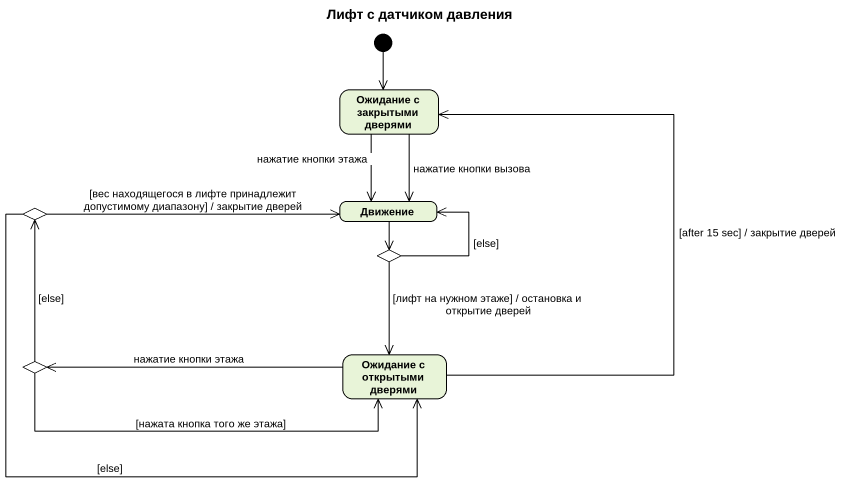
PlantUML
@startuml
title Лифт с датчиком давления
hide empty description
state "Ожидание с закрытыми дверями" as Ожидание_с_закрытыми_дверями
state choice1 <<choice>>
state Движение
state choice2 <<choice>>
state choice3 <<choice>>
state "Ожидание с открытыми дверями" as Ожидание_с_открытыми_дверями
[*] --> Ожидание_с_закрытыми_дверями
Ожидание_с_закрытыми_дверями --> Движение : нажатие кнопки вызова
Ожидание_с_закрытыми_дверями --> Движение : нажатие кнопки этажа
choice1 -right-> Движение : [вес находящегося в лифте принадлежит допустимому диапазону] / закрытие дверей
choice1 -right-> Ожидание_с_открытыми_дверями : [else]
Движение --> choice2
choice2 -up-> Движение : [else]
choice2 --> Ожидание_с_открытыми_дверями : [лифт на нужном этаже] / остановка и открытие дверей
choice3 -up-> choice1 : [else]
choice3 -right-> Ожидание_с_открытыми_дверями : [нажата кнопка того же этажа]
Ожидание_с_открытыми_дверями -up-> Ожидание_с_закрытыми_дверями : [after 15 sec] / закрытие дверей
Ожидание_с_открытыми_дверями -left-> choice3 : нажатие кнопки этажа
@enduml
